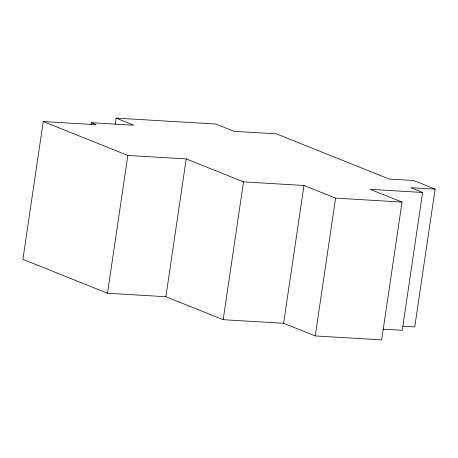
<?xml version="1.0" encoding="UTF-8"?>
<svg xmlns="http://www.w3.org/2000/svg" width="458" height="458" viewBox="0 0 458 458"><rect width="100%" height="100%" fill="white"/><g stroke="black" fill="none" stroke-linecap="round" stroke-linejoin="round"><path stroke-width="0.69" d="M91.016 124.822L91.331 122.704L96.22 124.691L43.247 121.542L22.9 259.343L107.498 293.246L165.865 296.715L223.178 319.684L283.616 323.291L315.247 335.926L381.68 339.893L402.032 202.087L370.19 189.343L422.597 192.48L402.25 330.281L383.128 329.142M115.176 124.467L116.114 118.107L215.89 124.049L234.021 131.337L276.432 133.862L389.163 179.044L413.694 180.515L435.1 189.137L414.753 326.938L402.891 326.228M107.498 293.246L127.851 155.445L43.247 121.542M165.865 296.715L186.211 158.909L127.851 155.445M223.178 319.684L243.524 181.878L186.211 158.909M283.616 323.291L303.963 185.49L243.524 181.878M315.247 335.926L335.594 198.125L303.963 185.49M91.331 122.704L133.845 125.234L116.114 118.107M435.1 189.137L410.683 187.677L422.597 192.48M335.594 198.125L402.032 202.087"/></g></svg>
